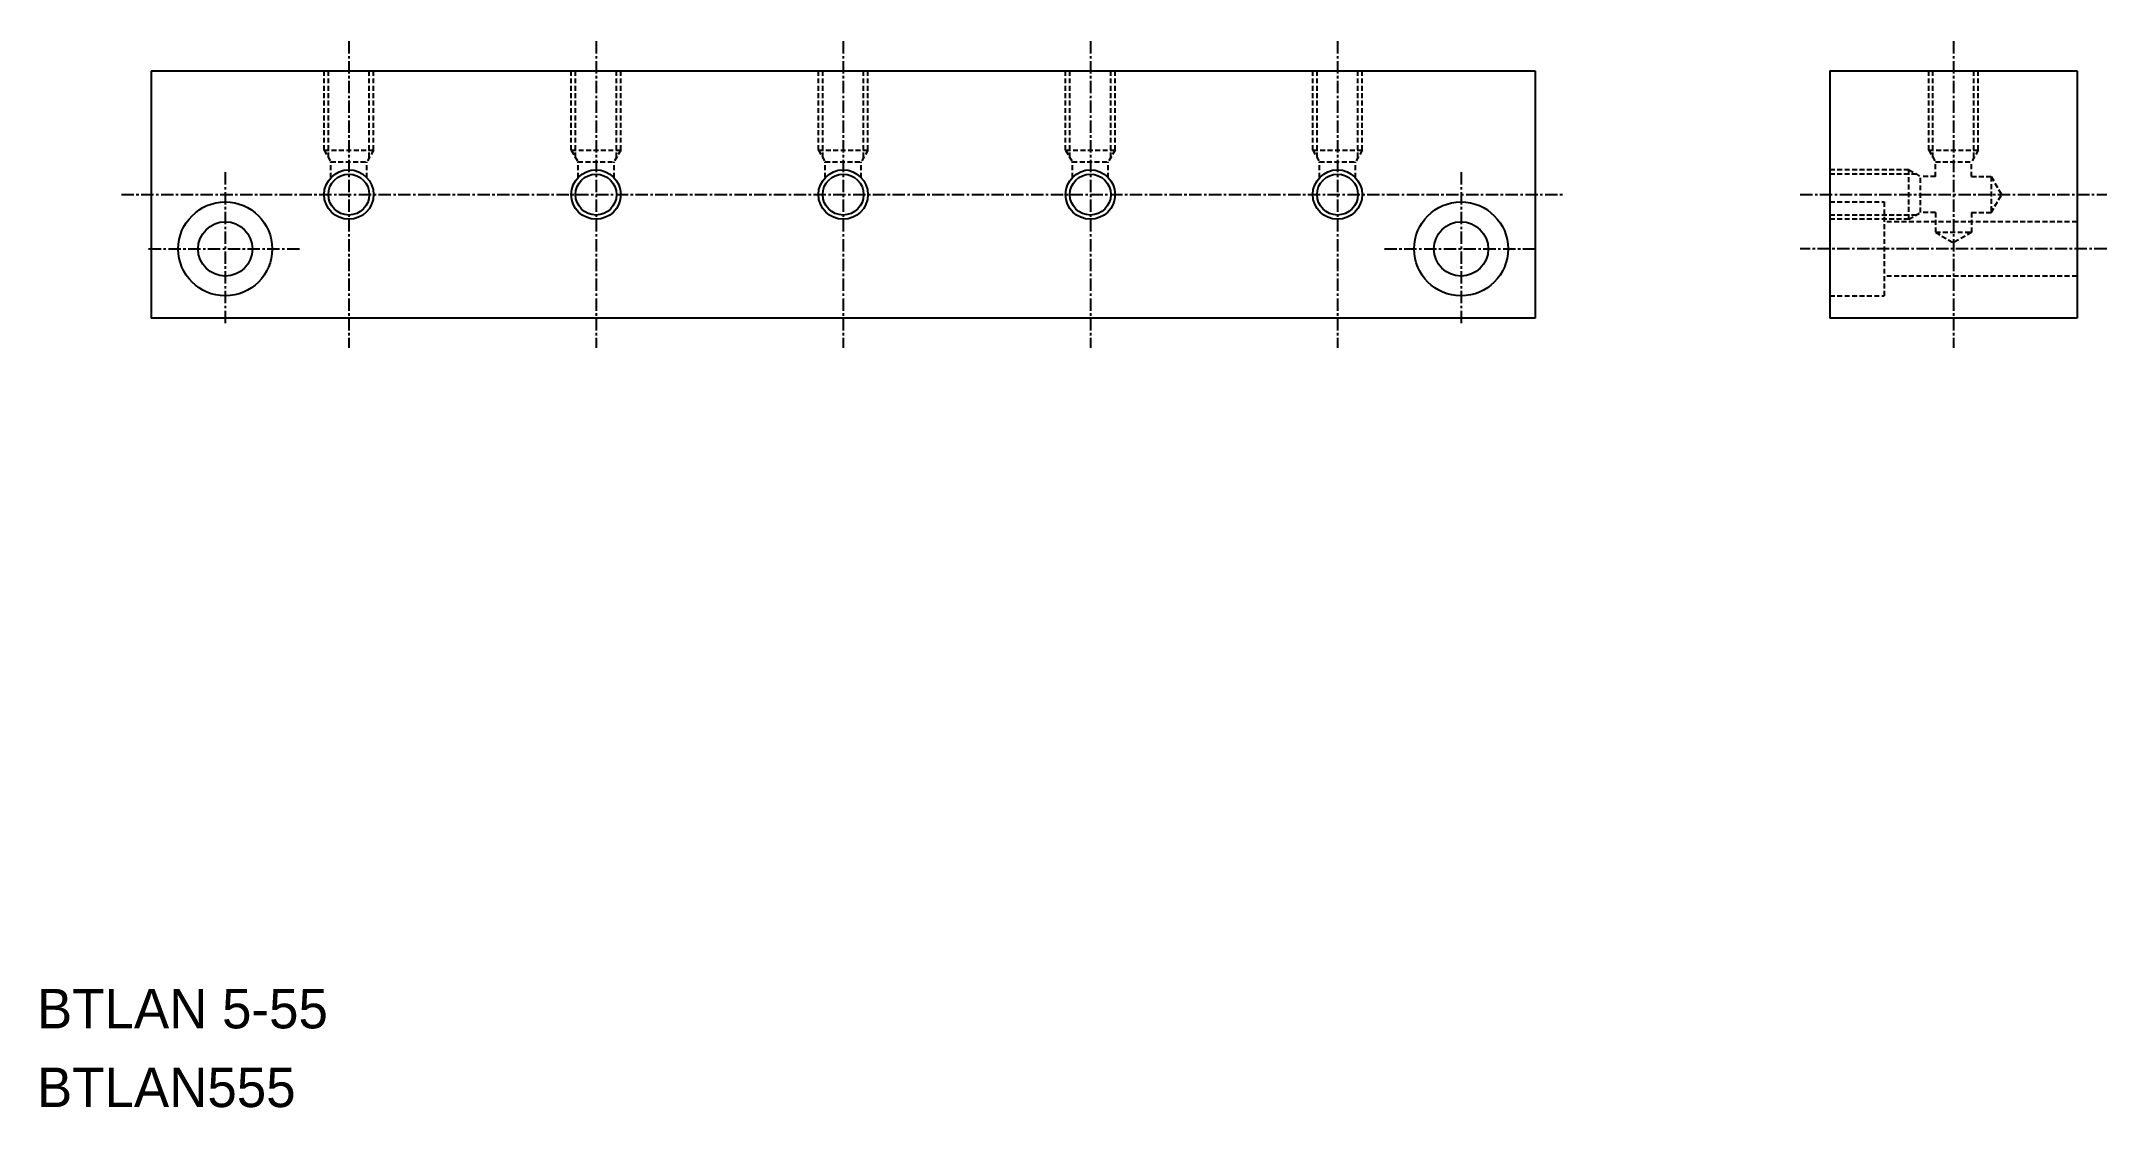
# Model space of a CAD drawing. Extents: x 5915 to 6124, y 23981 to 24089.
import ezdxf

# ---------------------------------------------------------------- set-up
doc = ezdxf.new("R2010")
doc.units = 0
doc.linetypes.add('CENTER', pattern=[2, 1.25, -0.25, 0.25, -0.25])
doc.linetypes.add('DASHED', pattern=[0.75, 0.5, -0.25])
doc.layers.get('0').update_dxf_attribs({"linetype": 'CONTINUOUS'})
doc.layers.add('CENTER', color=1, linetype='CENTER')

msp = doc.modelspace()

# ---------------------------------------------------------------- linework, layer by layer
at = {"color": 7, "linetype": 'CONTINUOUS'}
for p, q in [((5926.01, 24086.28), (6066.01, 24086.28)), ((5926.01, 24086.28), (5926.01, 24061.28)), ((6066.01, 24086.28), (6066.01, 24061.28)), ((6095.81, 24086.28), (6120.81, 24086.28)), ((6095.81, 24086.28), (6095.81, 24061.28)), ((6120.81, 24086.28), (6120.81, 24061.28)), ((6066.01, 24061.28), (5926.01, 24061.28)), ((6120.81, 24061.28), (6095.81, 24061.28))]:
    msp.add_line(p, q, dxfattribs=at)
at = {"color": 3, "linetype": 'DASHED'}
for p, q in [((5943.51, 24078.28), (5943.51, 24086.28)), ((5943.94, 24077.53), (5943.94, 24086.28)), ((5948.08, 24077.53), (5948.08, 24086.28)), ((5948.51, 24078.28), (5948.51, 24086.28)), ((5968.51, 24078.28), (5968.51, 24086.28)), ((5968.94, 24077.53), (5968.94, 24086.28)), ((5973.08, 24077.53), (5973.08, 24086.28)), ((5973.51, 24078.28), (5973.51, 24086.28)), ((5993.51, 24078.28), (5993.51, 24086.28)), ((5993.94, 24077.53), (5993.94, 24086.28)), ((5998.08, 24077.53), (5998.08, 24086.28)), ((5998.51, 24078.28), (5998.51, 24086.28)), ((6018.51, 24078.28), (6018.51, 24086.28)), ((6018.94, 24077.53), (6018.94, 24086.28)), ((6023.08, 24077.53), (6023.08, 24086.28)), ((6023.51, 24078.28), (6023.51, 24086.28)), ((6043.51, 24078.28), (6043.51, 24086.28)), ((6043.94, 24077.53), (6043.94, 24086.28)), ((6048.08, 24077.53), (6048.08, 24086.28)), ((6048.51, 24078.28), (6048.51, 24086.28)), ((6105.81, 24078.28), (6105.81, 24086.28)), ((6106.24, 24077.53), (6106.24, 24086.28)), ((6110.38, 24077.53), (6110.38, 24086.28)), ((6110.81, 24078.28), (6110.81, 24086.28)), ((5943.51, 24078.28), (5948.51, 24078.28)), ((5943.51, 24078.28), (5944.19, 24077.09)), ((5944.19, 24075.49), (5944.19, 24077.09)), ((5944.19, 24077.09), (5947.83, 24077.09)), ((5948.51, 24078.28), (5947.83, 24077.09)), ((5947.83, 24075.49), (5947.83, 24077.09)), ((5968.51, 24078.28), (5969.19, 24077.09)), ((5968.51, 24078.28), (5973.51, 24078.28)), ((5969.19, 24077.09), (5972.83, 24077.09)), ((5969.19, 24075.49), (5969.19, 24077.09)), ((5973.51, 24078.28), (5972.83, 24077.09)), ((5972.83, 24075.49), (5972.83, 24077.09)), ((5993.51, 24078.28), (5998.51, 24078.28)), ((5993.51, 24078.28), (5994.19, 24077.09)), ((5994.19, 24077.09), (5997.83, 24077.09)), ((5994.19, 24075.49), (5994.19, 24077.09)), ((5998.51, 24078.28), (5997.83, 24077.09)), ((5997.83, 24075.49), (5997.83, 24077.09)), ((6018.51, 24078.28), (6023.51, 24078.28)), ((6018.51, 24078.28), (6019.19, 24077.09)), ((6019.19, 24075.49), (6019.19, 24077.09)), ((6019.19, 24077.09), (6022.83, 24077.09)), ((6023.51, 24078.28), (6022.83, 24077.09)), ((6022.83, 24075.49), (6022.83, 24077.09)), ((6043.51, 24078.28), (6044.19, 24077.09)), ((6043.51, 24078.28), (6048.51, 24078.28)), ((6044.19, 24077.09), (6047.83, 24077.09)), ((6044.19, 24075.49), (6044.19, 24077.09)), ((6048.51, 24078.28), (6047.83, 24077.09)), ((6047.83, 24075.49), (6047.83, 24077.09)), ((6105.81, 24078.28), (6110.81, 24078.28)), ((6105.81, 24078.28), (6106.49, 24077.09)), ((6106.49, 24075.59), (6106.49, 24077.09)), ((6106.49, 24077.09), (6110.13, 24077.09)), ((6110.81, 24078.28), (6110.13, 24077.09)), ((6110.13, 24075.59), (6110.13, 24077.09)), ((6103.81, 24076.28), (6095.81, 24076.28)), ((6104.56, 24075.84), (6095.81, 24075.84)), ((6103.81, 24071.28), (6103.81, 24076.28)), ((6103.81, 24076.28), (6104.99, 24075.59)), ((6104.99, 24071.96), (6104.99, 24075.59)), ((6106.49, 24075.59), (6104.99, 24075.59)), ((6110.13, 24075.59), (6112.13, 24075.59)), ((6112.13, 24075.59), (6113.18, 24073.78)), ((6112.13, 24075.59), (6112.13, 24071.96)), ((6095.81, 24073.03), (6101.31, 24073.03)), ((6101.31, 24073.03), (6101.31, 24063.53)), ((6112.13, 24071.96), (6113.18, 24073.78)), ((6104.56, 24071.71), (6095.81, 24071.71)), ((6103.81, 24071.28), (6095.81, 24071.28)), ((6120.81, 24071.03), (6101.31, 24071.03)), ((6103.81, 24071.28), (6104.99, 24071.96)), ((6106.49, 24071.96), (6104.99, 24071.96)), ((6106.49, 24071.96), (6106.49, 24069.96)), ((6110.13, 24071.96), (6110.13, 24069.96)), ((6110.13, 24071.96), (6112.13, 24071.96)), ((6106.49, 24069.96), (6108.31, 24068.91)), ((6106.49, 24069.96), (6110.13, 24069.96)), ((6110.13, 24069.96), (6108.31, 24068.91)), ((6120.81, 24065.53), (6101.31, 24065.53)), ((6095.81, 24063.53), (6101.31, 24063.53))]:
    msp.add_line(p, q, dxfattribs=at)
at = {"color": 3, "linetype": 'CONTINUOUS'}
for centre in [(5946.01, 24073.78), (5971.01, 24073.78), (5996.01, 24073.78), (6021.01, 24073.78), (6046.01, 24073.78)]:
    msp.add_circle(centre, 2.5, dxfattribs=at)
at = {"color": 7, "linetype": 'CONTINUOUS'}
for centre, radius in [((5946.01, 24073.78), 2.07), ((5971.01, 24073.78), 2.07), ((5996.01, 24073.78), 2.07), ((6021.01, 24073.78), 2.07), ((6046.01, 24073.78), 2.07), ((5933.51, 24068.28), 4.75), ((6058.51, 24068.28), 4.75), ((5933.51, 24068.28), 2.75), ((6058.51, 24068.28), 2.75)]:
    msp.add_circle(centre, radius, dxfattribs=at)
at = {"layer": 'CENTER', "color": 1, "linetype": 'CENTER'}
for p, q in [((5946.01, 24089.28), (5946.01, 24058.28)), ((5971.01, 24089.28), (5971.01, 24058.28)), ((5996.01, 24089.28), (5996.01, 24058.28)), ((6021.01, 24089.28), (6021.01, 24058.28)), ((6046.01, 24089.28), (6046.01, 24058.28)), ((6108.31, 24089.28), (6108.31, 24058.28)), ((5933.51, 24076.03), (5933.51, 24060.53)), ((6058.51, 24076.03), (6058.51, 24060.53)), ((5923.01, 24073.78), (6069.01, 24073.78)), ((6092.81, 24073.78), (6123.81, 24073.78)), ((5925.76, 24068.28), (5941.26, 24068.28)), ((6050.76, 24068.28), (6066.26, 24068.28)), ((6123.81, 24068.28), (6092.81, 24068.28))]:
    msp.add_line(p, q, dxfattribs=at)

# ---------------------------------------------------------------- texts
at = {"color": 7, "linetype": 'CONTINUOUS'}
for s, p in [('BTLAN 5-55', (5914.46, 23989.45)), ('BTLAN555', (5914.46, 23981.49))]:
    msp.add_text(s, height=4, dxfattribs=at).set_placement(p)

doc.saveas('drawing.dxf')
